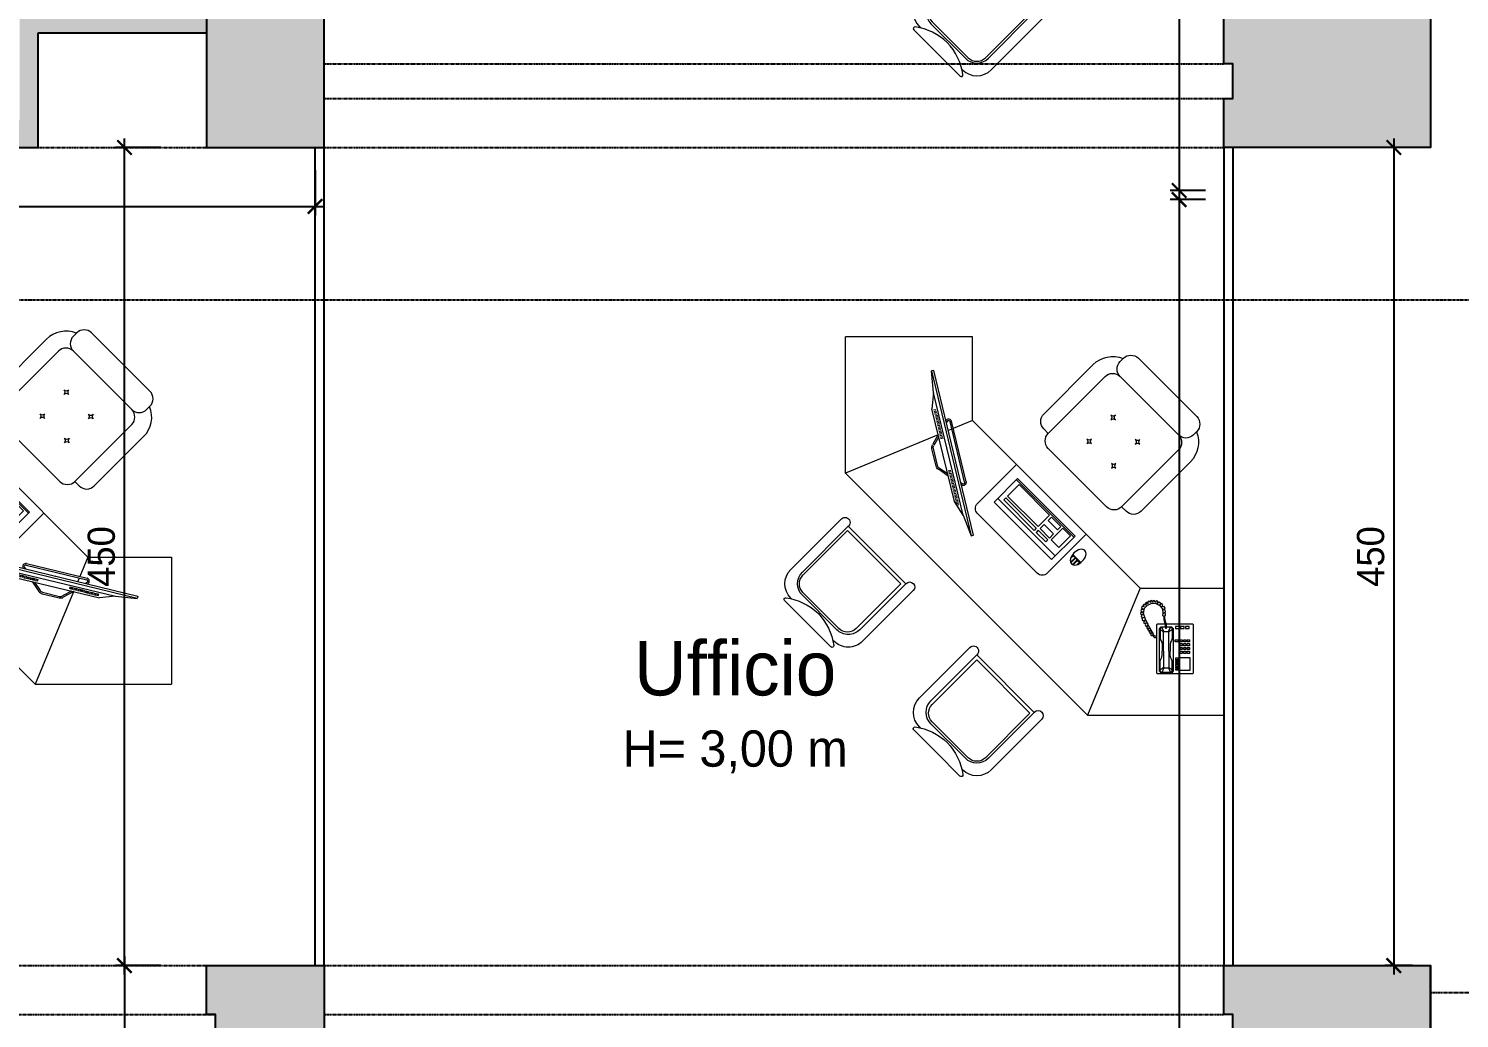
# Model space of a CAD drawing. Header units: millimetres. Extents: x 515 to 43442, y -1882 to 9936.
# Drawn here: x 16131 to 16920, y 8072 to 8617 of the extents above; entities that cross this region are included whole.
import ezdxf

# ---------------------------------------------------------------- set-up
doc = ezdxf.new("R2010")
doc.units = ezdxf.units.MM
doc.linetypes.add('35', pattern=[1.5, 0.5, -0.25, 0.5, -0.25])
doc.linetypes.add('DASHDOT2', pattern=[0.5, 0.25, -0.125, 0, -0.125])
doc.layers.get('Defpoints').update_dxf_attribs({"color": 31})
doc.layers.add('_NOTE', color=12, linetype='Continuous', lineweight=20, true_color=0xbd0000)
doc.layers.add('CAMP sez', color=7, linetype='Continuous', lineweight=15, true_color=0xbdbdbd)
doc.layers.add('ARREDI_LINEE', color=33, linetype='Continuous', lineweight=9)
for name, color, linetype in [('INF', 8, 'Continuous'), ('Linee di sezione', 7, 'Continuous'), ('Q_100_ESECUTIVO', 3, 'Continuous'), ('SEZ', 170, 'Continuous'), ('Testi', 7, 'Continuous'), ('VOLTE', 8, 'Continuous')]:
    doc.layers.add(name, color=color, linetype=linetype)
doc.styles.add('T_ESE_q100', font='bahnschrift.ttf', dxfattribs={"height": 15})
doc.dimstyles.new('ESE_q100', dxfattribs={"dimscale": 0, "dimtxt": 15, "dimasz": 8, "dimexe": 5, "dimexo": 10, "dimgap": 5, "dimtad": 1, "dimdec": 0, "dimrnd": 0.5, "dimzin": 0, "dimdsep": 46, "dimtxsty": 'T_ESE_q100', "dimblk": 'ARCHTICK', "dimcen": 0.09, "dimdle": 5, "dimadec": 0, "dimazin": 0, "dimtfac": 1, "dimtdec": 0, "dimtofl": 0, "dimtmove": 2, "dimatfit": 3, "dimldrblk": 'ARCHTICK', "dimfxl": 20, "dimfxlon": 1, "dimtolj": 1, "dimtzin": 0, "dimarcsym": 0})

# ---------------------------------------------------------------- blocks, each defined once
blk = doc.blocks.new('scrivania esa')
at = {"layer": 'ARREDI_LINEE', "lineweight": -2, "transparency": 33554687}
for p, q in [((5093.71, 28406.69), (5139.21, 28406.69)), ((5087.88, 28398.26), (5087.88, 28400.86)), ((5145.05, 28398.26), (5145.05, 28400.86)), ((5078.55, 28348.06), (5078.55, 28386.59)), ((5087.88, 28342.23), (5087.88, 28386.59)), ((5093.71, 28392.43), (5139.21, 28392.43)), ((5145.05, 28342.23), (5145.05, 28386.59)), ((5154.38, 28348.06), (5154.38, 28386.59)), ((5016.36, 28350.39), (4966.86, 28300.9)), ((5048.96, 28317.79), (5016.36, 28350.39)), ((5179.63, 28317.79), (5212.24, 28350.39)), ((5212.24, 28350.39), (5261.74, 28300.9)), ((5087.88, 28342.23), (5084.38, 28342.23)), ((5145.05, 28342.23), (5148.55, 28342.23)), ((5093.71, 28336.39), (5139.21, 28336.39)), ((5014.02, 28324.25), (4995.12, 28305.34)), ((5014.57, 28324.25), (5014.02, 28324.25)), ((5024.84, 28313.98), (5014.57, 28324.25)), ((5020.33, 28314.93), (5003.75, 28298.35)), ((5008.13, 28315.34), (5007.31, 28314.52)), ((5007.31, 28314.52), (5008.13, 28313.7)), ((5008.95, 28314.52), (5008.13, 28315.34)), ((5008.13, 28313.7), (5008.95, 28314.52)), ((5009.64, 28316.85), (5008.82, 28316.03)), ((5008.82, 28316.03), (5009.64, 28315.21)), ((5010.46, 28316.03), (5009.64, 28316.85)), ((5009.64, 28315.21), (5010.46, 28316.03)), ((5011.01, 28315.48), (5010.19, 28314.66)), ((5010.19, 28314.66), (5011.01, 28313.84)), ((5011.83, 28314.66), (5011.01, 28315.48)), ((5011.01, 28313.84), (5011.83, 28314.66)), ((5014.16, 28321.1), (5014.98, 28321.92)), ((5015.53, 28319.73), (5014.16, 28321.1)), ((5014.98, 28321.92), (5016.35, 28320.55)), ((5016.35, 28320.55), (5015.53, 28319.73)), ((5016.08, 28319.18), (5016.9, 28320)), ((5017.45, 28317.81), (5016.08, 28319.18)), ((5020.46, 28314.25), (5016.76, 28310.55)), ((5016.9, 28320), (5018.27, 28318.63)), ((5018.27, 28318.63), (5017.45, 28317.81)), ((5018, 28317.26), (5018.82, 28318.08)), ((5019.37, 28315.89), (5018, 28317.26)), ((5018.82, 28318.08), (5020.19, 28316.71)), ((5020.19, 28316.71), (5019.37, 28315.89)), ((5048.96, 28317.79), (5019.97, 28247.79)), ((5021.7, 28314.93), (5020.33, 28314.93)), ((5021.15, 28314.66), (5020.46, 28314.25)), ((5020.46, 28314.25), (5020.46, 28311.78)), ((5020.87, 28311.92), (5021.97, 28314.38)), ((5021.97, 28314.38), (5021.15, 28314.66)), ((5023.62, 28313.01), (5021.7, 28314.93)), ((5021.97, 28314.38), (5023.48, 28312.87)), ((5024.27, 28313.63), (5025.99, 28314.68)), ((5027.37, 28314.74), (5025.74, 28313.77)), ((5025.99, 28314.68), (5027.62, 28315.65)), ((5028.12, 28315.32), (5027.37, 28314.74)), ((5027.62, 28315.65), (5028.32, 28316.4)), ((5028.82, 28316.07), (5028.12, 28315.32)), ((5028.32, 28316.4), (5028.57, 28316.49)), ((5028.57, 28317.1), (5029.18, 28317.82)), ((5028.57, 28316.49), (5028.57, 28317.1)), ((5029.68, 28315.93), (5028.82, 28316.07)), ((5029.18, 28317.82), (5030.12, 28317.15)), ((5030.2, 28316.68), (5029.68, 28315.93)), ((5029.82, 28318.4), (5030.62, 28319.09)), ((5030.12, 28317.15), (5029.82, 28318.4)), ((5032.09, 28318.29), (5030.2, 28316.68)), ((5030.62, 28319.09), (5031.59, 28318.29)), ((5031.43, 28319.68), (5032.42, 28319.95)), ((5031.59, 28318.29), (5031.43, 28319.68)), ((5034.48, 28318.57), (5032.09, 28318.29)), ((5032.42, 28319.95), (5033.09, 28318.96)), ((5033.09, 28318.96), (5033.48, 28320.12)), ((5033.48, 28320.12), (5034.39, 28320.21)), ((5034.39, 28320.21), (5034.56, 28319.1)), ((5036.72, 28317.88), (5034.48, 28318.57)), ((5034.56, 28319.1), (5035.2, 28319.96)), ((5035.2, 28319.96), (5036.06, 28319.76)), ((5036.06, 28319.76), (5036.17, 28318.54)), ((5036.17, 28318.54), (5037, 28319.54)), ((5038.52, 28316.35), (5036.72, 28317.88)), ((5037, 28319.54), (5037.75, 28319.12)), ((5037.75, 28319.12), (5037.36, 28318.01)), ((5037.36, 28318.01), (5038.44, 28318.43)), ((5038.97, 28318.02), (5038.36, 28317.02)), ((5038.36, 28317.02), (5039.55, 28317.6)), ((5038.44, 28318.43), (5038.97, 28318.02)), ((5039.44, 28314.05), (5038.52, 28316.35)), ((5039.94, 28316.93), (5039.22, 28316.16)), ((5039.22, 28316.16), (5040.41, 28316.07)), ((5039.55, 28317.6), (5039.94, 28316.93)), ((5040.63, 28315.41), (5039.72, 28314.66)), ((5039.72, 28314.66), (5041.02, 28314.8)), ((5040.41, 28316.07), (5040.63, 28315.41)), ((5041.02, 28314.8), (5041.08, 28313.97)), ((5179.63, 28317.79), (5048.96, 28317.79)), ((5090.96, 28317.79), (5090.96, 28287.36)), ((5145.4, 28317.79), (5145.4, 28287.36)), ((5179.63, 28317.79), (5184.05, 28307.13)), ((5205.67, 28313.36), (5215, 28321.01)), ((5002.51, 28310), (4997.45, 28304.93)), ((5006.49, 28306.03), (5002.51, 28310)), ((5005.12, 28312.33), (5004.3, 28311.51)), ((5004.3, 28311.51), (5005.12, 28310.69)), ((5005.94, 28311.51), (5005.12, 28312.33)), ((5005.12, 28310.69), (5005.94, 28311.51)), ((5006.49, 28310.96), (5005.67, 28310.14)), ((5005.67, 28310.14), (5006.49, 28309.31)), ((5006.63, 28313.84), (5005.8, 28313.01)), ((5005.8, 28313.01), (5006.63, 28312.19)), ((5007.31, 28310.14), (5006.49, 28310.96)), ((5006.49, 28309.31), (5007.31, 28310.14)), ((5007.45, 28313.01), (5006.63, 28313.84)), ((5006.63, 28312.19), (5007.45, 28313.01)), ((5007.86, 28309.59), (5007.04, 28308.77)), ((5007.04, 28308.77), (5007.86, 28307.94)), ((5008, 28312.47), (5007.17, 28311.64)), ((5007.17, 28311.64), (5008, 28310.82)), ((5008.68, 28308.77), (5007.86, 28309.59)), ((5007.86, 28307.94), (5008.68, 28308.77)), ((5008.82, 28311.64), (5008, 28312.47)), ((5008, 28310.82), (5008.82, 28311.64)), ((5009.37, 28311.1), (5008.54, 28310.27)), ((5008.54, 28310.27), (5009.37, 28309.45)), ((5009.5, 28313.97), (5008.68, 28313.15)), ((5008.68, 28313.15), (5009.5, 28312.33)), ((5009.09, 28293.01), (5025.53, 28309.45)), ((5010.19, 28310.27), (5009.37, 28311.1)), ((5009.37, 28309.45), (5010.19, 28310.27)), ((5009.37, 28291.09), (5028.27, 28310)), ((5010.32, 28313.15), (5009.5, 28313.97)), ((5009.5, 28312.33), (5010.32, 28313.15)), ((5010.87, 28312.6), (5010.05, 28311.78)), ((5010.05, 28311.78), (5010.87, 28310.96)), ((5011.69, 28311.78), (5010.87, 28312.6)), ((5010.87, 28310.96), (5011.69, 28311.78)), ((5012.38, 28314.11), (5011.56, 28313.29)), ((5011.56, 28313.29), (5012.38, 28312.47)), ((5013.2, 28313.29), (5012.38, 28314.11)), ((5012.38, 28312.47), (5013.2, 28313.29)), ((5015.26, 28307.4), (5012.65, 28304.79)), ((5013.06, 28304.38), (5020.46, 28311.78)), ((5014.02, 28312.47), (5013.2, 28311.64)), ((5013.2, 28311.64), (5014.3, 28310.55)), ((5015.12, 28311.37), (5014.02, 28312.47)), ((5014.3, 28310.55), (5015.12, 28311.37)), ((5015.26, 28302.19), (5022.66, 28309.59)), ((5016.08, 28308.49), (5015.26, 28307.4)), ((5016.35, 28309.59), (5016.08, 28308.49)), ((5016.76, 28310.55), (5016.35, 28309.59)), ((5020.46, 28311.78), (5020.87, 28311.92)), ((5022.79, 28310), (5020.87, 28311.92)), ((5025.12, 28309.59), (5021.42, 28305.89)), ((5022.66, 28309.59), (5022.79, 28310)), ((5025.12, 28309.59), (5022.66, 28309.59)), ((5022.79, 28310), (5025.26, 28311.1)), ((5023.07, 28312.47), (5024.27, 28313.63)), ((5023.48, 28312.06), (5023.07, 28312.47)), ((5024.66, 28313.07), (5023.48, 28312.06)), ((5023.92, 28312.44), (5025.26, 28311.1)), ((5025.67, 28310.96), (5024.07, 28312.56)), ((5025.74, 28313.77), (5024.66, 28313.07)), ((5025.53, 28310.27), (5025.12, 28309.59)), ((5025.26, 28311.1), (5025.53, 28310.27)), ((5028.27, 28310.55), (5025.32, 28313.5)), ((5025.53, 28309.45), (5025.67, 28310.96)), ((5028.27, 28310), (5028.27, 28310.55)), ((5029.65, 28306.03), (5031.37, 28306.59)), ((5031.37, 28306.59), (5031.62, 28306.45)), ((5031.62, 28306.45), (5031.75, 28306.75)), ((5031.75, 28306.75), (5034.25, 28307.47)), ((5033.03, 28306.64), (5032.7, 28305.48)), ((5033.58, 28305.64), (5033.03, 28306.64)), ((5034.25, 28307.47), (5037.77, 28309.17)), ((5034.64, 28307.09), (5034.33, 28305.78)), ((5035.39, 28306.17), (5034.64, 28307.09)), ((5036.47, 28306.75), (5035.39, 28306.17)), ((5035.97, 28307.86), (5036.47, 28306.75)), ((5036.83, 28306.95), (5035.97, 28307.86)), ((5037.66, 28307.39), (5036.83, 28306.95)), ((5037.63, 28308.53), (5037.66, 28307.39)), ((5038.38, 28307.78), (5037.63, 28308.53)), ((5037.77, 28309.17), (5039.47, 28311.64)), ((5039.22, 28308.34), (5038.38, 28307.78)), ((5038.61, 28309.44), (5039.22, 28308.34)), ((5039.74, 28309.14), (5038.61, 28309.44)), ((5040.71, 28310.72), (5039.3, 28310.64)), ((5039.3, 28310.64), (5040.19, 28309.81)), ((5039.47, 28311.64), (5039.44, 28314.05)), ((5040.19, 28309.81), (5039.74, 28309.14)), ((5041.08, 28313.97), (5039.99, 28313.55)), ((5039.99, 28313.55), (5041.1, 28313.11)), ((5041.13, 28312.41), (5039.99, 28312.05)), ((5039.99, 28312.05), (5041.05, 28311.5)), ((5041.05, 28311.5), (5040.71, 28310.72)), ((5041.1, 28313.11), (5041.13, 28312.41)), ((5094.62, 28294.39), (5094.62, 28312.66)), ((5094.62, 28312.66), (5139.37, 28312.66)), ((5094.62, 28311.85), (5139.37, 28311.85)), ((5096.47, 28310.88), (5096.47, 28301.97)), ((5102.45, 28310.88), (5096.47, 28310.88)), ((5102.45, 28310.88), (5102.45, 28301.97)), ((5103.79, 28310.88), (5111.22, 28310.88)), ((5103.79, 28310.88), (5103.79, 28308.25)), ((5111.22, 28308.25), (5103.79, 28308.25)), ((5111.22, 28310.88), (5111.22, 28308.25)), ((5112.77, 28310.88), (5112.77, 28301.97)), ((5112.77, 28310.88), (5136.49, 28310.88)), ((5136.49, 28310.88), (5136.49, 28301.97)), ((5139.37, 28312.66), (5139.37, 28294.39)), ((5146.34, 28277.11), (5205.67, 28313.36)), ((5155.08, 28279.04), (5199.96, 28306.46)), ((5158.26, 28291.37), (5187.54, 28309.26)), ((5158.69, 28290.67), (5187.97, 28308.56)), ((5184.37, 28306.36), (5185.19, 28304.35)), ((5189.24, 28307.59), (5188.97, 28306.66)), ((5190.03, 28307.36), (5190.02, 28307.3)), ((5196, 28306.43), (5196.69, 28305.3)), ((5196.69, 28306.85), (5197.38, 28305.72)), ((5197.38, 28307.27), (5198.07, 28306.14)), ((5198.07, 28307.69), (5198.76, 28306.56)), ((5205.67, 28313.36), (5199.96, 28306.46)), ((5019.97, 28247.79), (4966.86, 28300.9)), ((4995.12, 28305.34), (4995.12, 28304.79)), ((4995.12, 28304.79), (5008.82, 28291.09)), ((4997.45, 28304.93), (5001.42, 28300.96)), ((5001.42, 28300.96), (5006.49, 28306.03)), ((5002.1, 28300.82), (5002.51, 28301.23)), ((5003.2, 28299.72), (5002.1, 28300.82)), ((5002.51, 28301.23), (5003.61, 28300.14)), ((5002.93, 28301.64), (5003.34, 28302.05)), ((5004.02, 28300.55), (5002.93, 28301.64)), ((5003.61, 28300.14), (5003.2, 28299.72)), ((5003.34, 28302.05), (5004.43, 28300.96)), ((5003.75, 28302.46), (5004.16, 28302.88)), ((5004.84, 28301.37), (5003.75, 28302.46)), ((5004.43, 28300.96), (5004.02, 28300.55)), ((5004.16, 28302.88), (5005.26, 28301.78)), ((5004.43, 28298.22), (5008.13, 28301.92)), ((5004.57, 28303.29), (5004.98, 28303.7)), ((5005.67, 28302.19), (5004.57, 28303.29)), ((5005.26, 28301.78), (5004.84, 28301.37)), ((5004.98, 28303.7), (5006.08, 28302.6)), ((5005.39, 28304.11), (5005.8, 28304.52)), ((5006.49, 28303.01), (5005.39, 28304.11)), ((5006.08, 28302.6), (5005.67, 28302.19)), ((5005.8, 28304.52), (5006.9, 28303.42)), ((5006.21, 28304.93), (5006.63, 28305.34)), ((5007.31, 28303.83), (5006.21, 28304.93)), ((5006.9, 28303.42), (5006.49, 28303.01)), ((5006.63, 28305.34), (5007.72, 28304.25)), ((5013.06, 28304.38), (5006.9, 28298.22)), ((5007.72, 28304.25), (5007.31, 28303.83)), ((5008.13, 28301.92), (5009.09, 28302.33)), ((5009.09, 28302.33), (5010.19, 28302.6)), ((5015.26, 28302.19), (5009.09, 28296.02)), ((5010.19, 28302.6), (5011.28, 28303.42)), ((5011.28, 28303.42), (5012.65, 28304.79)), ((5013.2, 28298.22), (5013.48, 28299.31)), ((5013.48, 28299.31), (5014.3, 28300.41)), ((5014.3, 28300.41), (5015.67, 28301.78)), ((5018.27, 28304.38), (5015.67, 28301.78)), ((5019.37, 28305.2), (5018.27, 28304.38)), ((5020.46, 28305.48), (5019.37, 28305.2)), ((5021.42, 28305.89), (5020.46, 28305.48)), ((5024.04, 28304.25), (5023.2, 28304.93)), ((5023.61, 28305.34), (5024.24, 28304.95)), ((5024.57, 28304.12), (5024.04, 28304.25)), ((5024.24, 28304.95), (5024.76, 28304.86)), ((5025.48, 28304.25), (5024.57, 28304.12)), ((5024.76, 28304.86), (5025.37, 28304.75)), ((5025.37, 28304.75), (5025.71, 28304.75)), ((5026.01, 28303.78), (5025.48, 28304.25)), ((5025.71, 28304.75), (5025.98, 28304.48)), ((5025.93, 28305.09), (5027.26, 28305.42)), ((5025.98, 28304.48), (5025.93, 28305.09)), ((5026.4, 28303.56), (5026.01, 28303.78)), ((5026.82, 28303.76), (5026.4, 28303.56)), ((5027.09, 28304.92), (5026.82, 28303.76)), ((5027.59, 28303.98), (5027.09, 28304.92)), ((5027.26, 28305.42), (5029.65, 28306.03)), ((5028.23, 28304.17), (5027.59, 28303.98)), ((5028.59, 28305.42), (5028.23, 28304.17)), ((5029.15, 28304.37), (5028.59, 28305.42)), ((5029.81, 28304.59), (5029.15, 28304.37)), ((5029.87, 28305.81), (5029.81, 28304.59)), ((5030.28, 28304.73), (5029.87, 28305.81)), ((5031.17, 28305.06), (5030.28, 28304.73)), ((5031.31, 28306.2), (5031.17, 28305.06)), ((5031.81, 28305.2), (5031.31, 28306.2)), ((5032.7, 28305.48), (5031.81, 28305.2)), ((5034.33, 28305.78), (5033.58, 28305.64)), ((5088.37, 28304.65), (5081.99, 28304.65)), ((5082.71, 28304.22), (5082.71, 28302.27)), ((5084.13, 28304.22), (5082.71, 28304.22)), ((5084.13, 28300.72), (5084.13, 28304.22)), ((5084.44, 28304.22), (5084.44, 28300.58)), ((5085.86, 28304.22), (5084.44, 28304.22)), ((5085.86, 28300.56), (5085.86, 28304.22)), ((5086.17, 28304.22), (5086.17, 28300.69)), ((5087.59, 28304.22), (5086.17, 28304.22)), ((5087.59, 28302.15), (5087.59, 28304.22)), ((5102.45, 28301.97), (5096.47, 28301.97)), ((5103.79, 28305.19), (5111.22, 28305.19)), ((5103.79, 28305.19), (5103.79, 28301.97)), ((5111.22, 28301.97), (5103.79, 28301.97)), ((5111.22, 28300.57), (5103.79, 28300.57)), ((5103.79, 28300.57), (5103.79, 28298.96)), ((5111.22, 28298.96), (5103.79, 28298.96)), ((5111.22, 28305.19), (5111.22, 28301.97)), ((5111.22, 28300.57), (5111.22, 28298.96)), ((5136.49, 28301.97), (5112.77, 28301.97)), ((5112.77, 28300.57), (5112.77, 28298.96)), ((5136.49, 28300.57), (5112.77, 28300.57)), ((5136.49, 28298.96), (5112.77, 28298.96)), ((5136.49, 28300.57), (5136.49, 28298.96)), ((5184.28, 28299.27), (5184.97, 28298.13)), ((5184.97, 28299.69), (5185.66, 28298.56)), ((5185.66, 28300.11), (5186.35, 28298.98)), ((5187.56, 28298.89), (5185.72, 28292.6)), ((5186.35, 28300.53), (5187.04, 28299.4)), ((5187.04, 28300.95), (5187.73, 28299.82)), ((5187.52, 28298.75), (5208.63, 28247.79)), ((5187.73, 28301.37), (5188.42, 28300.24)), ((5188.42, 28301.79), (5189.11, 28300.66)), ((5189.11, 28302.22), (5189.8, 28301.08)), ((5189.8, 28302.64), (5190.49, 28301.51)), ((5190.49, 28303.06), (5191.18, 28301.93)), ((5191.18, 28303.48), (5191.87, 28302.35)), ((5191.87, 28303.9), (5192.56, 28302.77)), ((5192.55, 28304.32), (5193.25, 28303.19)), ((5193.24, 28304.74), (5193.94, 28303.61)), ((5193.93, 28305.17), (5194.63, 28304.03)), ((5194.62, 28305.59), (5195.31, 28304.45)), ((5195.31, 28306.01), (5196, 28304.88)), ((5208.63, 28247.79), (5261.74, 28300.9)), ((5003.75, 28298.35), (5003.61, 28297.12)), ((5003.61, 28297.12), (5007.72, 28293.01)), ((5004.02, 28297.53), (5004.43, 28298.22)), ((5004.3, 28296.71), (5004.02, 28297.53)), ((5006.76, 28297.81), (5004.3, 28296.71)), ((5004.3, 28296.71), (5007.58, 28293.42)), ((5004.43, 28298.22), (5006.9, 28298.22)), ((5006.9, 28298.22), (5006.76, 28297.81)), ((5008.68, 28295.89), (5006.76, 28297.81)), ((5008.68, 28295.89), (5007.58, 28293.42)), ((5007.58, 28293.42), (5008.41, 28293.15)), ((5007.72, 28293.01), (5009.09, 28293.01)), ((5008.41, 28293.15), (5009.09, 28293.56)), ((5009.09, 28296.02), (5008.68, 28295.89)), ((5008.82, 28291.09), (5009.37, 28291.09)), ((5009.09, 28293.56), (5012.79, 28297.26)), ((5009.09, 28293.56), (5009.09, 28296.02)), ((5012.79, 28297.26), (5013.2, 28298.22)), ((5139.37, 28297.24), (5094.62, 28297.24)), ((5139.37, 28294.39), (5094.62, 28294.39)), ((5175.68, 28286.49), (5183.94, 28291.53)), ((5176.11, 28285.78), (5184.37, 28290.83)), ((5186.51, 28298.25), (5184.93, 28292.83)), ((5094.85, 28283.47), (5141.51, 28283.47)), ((5157.61, 28282.97), (5158.3, 28281.84)), ((5158.3, 28283.39), (5158.99, 28282.26)), ((5158.82, 28288.28), (5158.87, 28288.27)), ((5158.97, 28289.09), (5159.92, 28288.91)), ((5158.99, 28283.81), (5159.68, 28282.68)), ((5159.68, 28284.23), (5160.37, 28283.1)), ((5160.37, 28284.65), (5161.06, 28283.52)), ((5161.06, 28285.07), (5161.75, 28283.94)), ((5161.74, 28285.5), (5162.44, 28284.36)), ((5162.43, 28285.92), (5163.13, 28284.78)), ((5163.12, 28286.34), (5163.82, 28285.21)), ((5163.81, 28286.76), (5164.51, 28285.63)), ((5164.5, 28287.18), (5165.19, 28286.05)), ((5165.19, 28287.6), (5165.88, 28286.47)), ((5165.88, 28288.02), (5166.57, 28286.89)), ((5166.57, 28288.44), (5167.26, 28287.31)), ((5167.26, 28288.87), (5167.95, 28287.73)), ((5167.48, 28286.62), (5173.92, 28285.39)), ((5167.95, 28289.29), (5168.64, 28288.16)), ((5168.53, 28287.26), (5174.07, 28286.2)), ((5168.64, 28289.71), (5169.33, 28288.58)), ((5146.34, 28277.11), (5135.27, 28272.29)), ((5146.34, 28277.11), (5155.08, 28279.04)), ((5152.09, 28279.6), (5152.78, 28278.47)), ((5152.78, 28280.02), (5153.47, 28278.89)), ((5153.47, 28280.44), (5154.16, 28279.31)), ((5154.16, 28280.86), (5154.85, 28279.73)), ((5154.85, 28281.28), (5155.54, 28280.15)), ((5155.54, 28281.7), (5156.23, 28280.57)), ((5156.23, 28282.13), (5156.92, 28280.99)), ((5156.92, 28282.55), (5157.61, 28281.41)), ((5208.63, 28247.79), (5019.97, 28247.79)), ((5036.18, 28228.37), (5036.18, 28188.88)), ((5041.78, 28228.08), (5041.78, 28228.64)), ((5041.78, 28228.08), (5041.78, 28192.24)), ((5086.58, 28228.07), (5041.78, 28228.08)), ((5041.8, 28227.99), (5041.8, 28228.31)), ((5086.56, 28227.99), (5086.56, 28228.31)), ((5086.58, 28192.23), (5086.58, 28228.07)), ((5092.18, 28188.87), (5092.18, 28228.31)), ((5136.42, 28188.87), (5136.41, 28228.31)), ((5142.01, 28228.07), (5186.81, 28228.08)), ((5142.02, 28192.23), (5142.01, 28228.07)), ((5142.04, 28227.99), (5142.03, 28228.31)), ((5186.79, 28227.99), (5186.79, 28228.31)), ((5186.81, 28228.08), (5186.81, 28228.64)), ((5186.81, 28228.08), (5186.82, 28192.24)), ((5192.41, 28228.37), (5192.42, 28188.88)), ((5043.17, 28226.11), (5043.16, 28191.3)), ((5084.71, 28226.11), (5043.17, 28226.11)), ((5084.7, 28191.29), (5084.71, 28226.11)), ((5143.89, 28191.29), (5143.89, 28226.11)), ((5143.89, 28226.11), (5185.43, 28226.11)), ((5185.43, 28226.11), (5185.43, 28191.3)), ((5049.88, 28184.58), (5077.98, 28184.57)), ((5050.74, 28183.28), (5077.62, 28183.28)), ((5178.71, 28184.58), (5150.61, 28184.57)), ((5177.86, 28183.28), (5150.98, 28183.28)), ((5045.91, 28174.26), (5063.94, 28174.26)), ((5047.38, 28177.68), (5047.89, 28177.68)), ((5081.96, 28174.26), (5063.94, 28174.26)), ((5079.99, 28177.67), (5080.98, 28177.67)), ((5146.63, 28174.26), (5164.66, 28174.26)), ((5148.61, 28177.67), (5147.62, 28177.67)), ((5182.69, 28174.26), (5164.66, 28174.26)), ((5181.22, 28177.68), (5180.71, 28177.68))]:
    blk.add_line(p, q, dxfattribs=at)
blk.add_lwpolyline([(5134.58, 28273.43), (5214.31, 28322.15), (5215, 28321.01), (5135.27, 28272.29)], close=True, dxfattribs=at)
for centre, radius, start, end in [((5093.71, 28400.86), 5.83, 90, 180), ((5139.21, 28400.86), 5.83, 0, 90), ((5093.71, 28386.59), 15.17, 112.61986, 180), ((5093.71, 28398.26), 5.83, 180, 270), ((5139.21, 28398.26), 5.83, 270, 0), ((5139.21, 28386.59), 15.17, 0, 67.38014), ((5093.71, 28386.59), 5.83, 90, 180), ((5139.21, 28386.59), 5.83, 0, 90), ((5105.19, 28375.5), 1.75, 270, 0), ((5105.19, 28372), 1.75, 0, 90), ((5108.69, 28375.5), 1.75, 180, 270), ((5108.69, 28372), 1.75, 90, 180), ((5124.24, 28375.5), 1.75, 270, 0), ((5124.24, 28372), 1.75, 0, 90), ((5127.74, 28375.5), 1.75, 180, 270), ((5127.74, 28372), 1.75, 90, 180), ((5105.19, 28356.82), 1.75, 270, 0), ((5105.19, 28353.32), 1.75, 0, 90), ((5108.69, 28356.82), 1.75, 180, 270), ((5108.69, 28353.32), 1.75, 90, 180), ((5124.24, 28356.82), 1.75, 270, 0), ((5124.24, 28353.32), 1.75, 0, 90), ((5127.74, 28356.82), 1.75, 180, 270), ((5127.74, 28353.32), 1.75, 90, 180), ((5084.38, 28348.06), 5.83, 180, 270), ((5148.55, 28348.06), 5.83, 270, 0), ((5093.71, 28342.23), 5.83, 180, 270), ((5139.21, 28342.23), 5.83, 270, 0), ((5188.42, 28307.83), 1.68, 343.70756, 121.4279), ((5188.42, 28307.83), 0.859, 343.70756, 121.4279), ((5159.14, 28289.93), 1.68, 121.4279, 259.14825), ((5159.14, 28289.93), 0.859, 121.4279, 259.14825), ((5182.76, 28293.46), 2.26, 301.4279, 343.70756), ((5182.76, 28293.46), 3.09, 301.4279, 343.70756), ((5094.85, 28287.36), 3.89, 180, 270), ((5141.51, 28287.36), 3.89, 270, 0), ((5174.5, 28288.42), 3.09, 259.14825, 301.4279), ((5174.5, 28288.42), 2.26, 259.14825, 301.4279), ((5038.99, 28228.31), 2.81, 0.00625, 180.00625), ((5089.37, 28228.31), 2.81, 359.99375, 179.99375), ((5139.22, 28228.31), 2.81, 0.00625, 180.00625), ((5189.6, 28228.31), 2.81, 359.99375, 179.99375), ((5047.38, 28188.88), 11.2, 179.99375, 269.99375), ((5050.74, 28192.24), 8.96, 179.99375, 269.99375), ((5049.88, 28191.3), 6.72, 179.99375, 269.99375), ((5077.62, 28192.24), 8.96, 269.99375, 359.99375), ((5077.98, 28191.29), 6.72, 269.99375, 359.99375), ((5080.98, 28188.87), 11.2, 269.99375, 359.99375), ((5147.62, 28188.87), 11.2, 180.00625, 270.00625), ((5150.98, 28192.24), 8.96, 180.00625, 270.00625), ((5150.61, 28191.29), 6.72, 180.00625, 270.00625), ((5177.86, 28192.24), 8.96, 270.00625, 0.00625), ((5178.71, 28191.3), 6.72, 270.00625, 0.00625), ((5181.22, 28188.88), 11.2, 270.00625, 0.00625), ((5064.98, 28149.16), 33.25, 91.79833, 126.19244), ((5062.89, 28149.16), 33.25, 53.80756, 88.20167), ((5165.7, 28149.16), 33.25, 91.79833, 126.19244), ((5163.62, 28149.16), 33.25, 53.80756, 88.20167), ((5045.91, 28175.22), 0.956, 126.19244, 270.00625), ((5081.96, 28175.22), 0.956, 269.99375, 53.80756), ((5146.63, 28175.22), 0.956, 126.19244, 270.00625), ((5182.69, 28175.22), 0.956, 269.99375, 53.80756)]:
    blk.add_arc(centre, radius, start, end, dxfattribs=at)
blk.add_ellipse((5085.18, 28305.66), major_axis=(0, 5.22), ratio=0.623418, dxfattribs=at)
blk = doc.blocks.new('_ArchTick')
at = {"color": 0, "linetype": 'ByBlock', "const_width": 0.15}
blk.add_lwpolyline([(-0.5, -0.5), (0.5, 0.5)], dxfattribs=at)
blk = doc.blocks.new('*D181')
at = {"layer": 'Defpoints', "color": 0, "transparency": 16777216}
for p in [(16183.42, 8551.65), (16288.59, 8551.65), (16288.59, 8100.65)]:
    blk.add_point(p, dxfattribs=at)
at = {"layer": 'Q_100_ESECUTIVO', "color": 0, "lineweight": -2, "transparency": 16777216}
for p, q in [((16183.42, 8095.65), (16183.42, 8556.65)), ((16203.42, 8551.65), (16178.42, 8551.65)), ((16203.42, 8100.65), (16178.42, 8100.65))]:
    blk.add_line(p, q, dxfattribs=at)
at = {"layer": 'Q_100_ESECUTIVO', "color": 0, "lineweight": -2, "transparency": 16777216, "xscale": 8, "yscale": 8, "zscale": 8}
for p, rotation in [((16183.42, 8551.65), 90), ((16183.42, 8100.65), 270)]:
    blk.add_blockref('_ArchTick', p, dxfattribs=dict(at, rotation=rotation))
at = {"layer": 'Q_100_ESECUTIVO', "color": 0, "transparency": 16777216, "insert": (16170.75, 8326.15), "char_height": 15, "attachment_point": 5, "rotation": 90, "style": 'T_ESE_q100'}
blk.add_mtext('\\A1;450', dxfattribs=at)
blk = doc.blocks.new('*D182')
at = {"layer": 'Defpoints', "color": 0, "transparency": 16777216}
for p in [(15679.59, 8551.65), (16288.59, 8551.65), (16288.59, 8519.18)]:
    blk.add_point(p, dxfattribs=at)
at = {"layer": 'Q_100_ESECUTIVO', "color": 0, "lineweight": -2, "transparency": 16777216}
for p, q in [((15679.59, 8539.18), (15679.59, 8514.18)), ((16288.59, 8539.18), (16288.59, 8514.18)), ((15674.59, 8519.18), (16293.59, 8519.18))]:
    blk.add_line(p, q, dxfattribs=at)
at = {"layer": 'Q_100_ESECUTIVO', "color": 0, "lineweight": -2, "transparency": 16777216, "xscale": 8, "yscale": 8, "zscale": 8, "rotation": 180}
blk.add_blockref('_ArchTick', (15679.59, 8519.18), dxfattribs=at)
at = {"layer": 'Q_100_ESECUTIVO', "color": 0, "lineweight": -2, "transparency": 16777216, "xscale": 8, "yscale": 8, "zscale": 8}
blk.add_blockref('_ArchTick', (16288.59, 8519.18), dxfattribs=at)
at = {"layer": 'Q_100_ESECUTIVO', "color": 0, "transparency": 16777216, "insert": (15984.09, 8531.85), "char_height": 15, "attachment_point": 5, "style": 'T_ESE_q100'}
blk.add_mtext('\\A1;610', dxfattribs=at)
blk = doc.blocks.new('*D162')
at = {"layer": 'Defpoints', "color": 0, "transparency": 16777216}
for p in [(16228.59, 8100.65), (16183.42, 6984.65), (16228.59, 6984.65)]:
    blk.add_point(p, dxfattribs=at)
at = {"layer": 'Q_100_ESECUTIVO', "color": 0, "lineweight": -2, "transparency": 16777216}
for p, q in [((16183.42, 8105.65), (16183.42, 6979.65)), ((16203.42, 8100.65), (16178.42, 8100.65)), ((16203.42, 6984.65), (16178.42, 6984.65))]:
    blk.add_line(p, q, dxfattribs=at)
at = {"layer": 'Q_100_ESECUTIVO', "color": 0, "lineweight": -2, "transparency": 16777216, "xscale": 8, "yscale": 8, "zscale": 8}
for p, rotation in [((16183.42, 8100.65), 90), ((16183.42, 6984.65), 270)]:
    blk.add_blockref('_ArchTick', p, dxfattribs=dict(at, rotation=rotation))
at = {"layer": 'Q_100_ESECUTIVO', "color": 0, "transparency": 16777216, "insert": (16170.85, 7542.65), "char_height": 15, "attachment_point": 5, "rotation": 90, "style": 'T_ESE_q100'}
blk.add_mtext('\\A1;1115', dxfattribs=at)
blk = doc.blocks.new('*D163')
at = {"layer": 'Defpoints', "color": 0, "transparency": 16777216}
for p in [(16789.59, 8917.65), (16764.95, 8527.92), (16789.59, 8527.92)]:
    blk.add_point(p, dxfattribs=at)
at = {"layer": 'Q_100_ESECUTIVO', "color": 0, "lineweight": -2, "transparency": 16777216}
for p, q in [((16764.95, 8922.65), (16764.95, 8522.92)), ((16779.59, 8917.65), (16759.95, 8917.65)), ((16779.59, 8527.92), (16759.95, 8527.92))]:
    blk.add_line(p, q, dxfattribs=at)
at = {"layer": 'Q_100_ESECUTIVO', "color": 0, "lineweight": -2, "transparency": 16777216, "xscale": 8, "yscale": 8, "zscale": 8}
for p, rotation in [((16764.95, 8917.65), 90), ((16764.95, 8527.92), 270)]:
    blk.add_blockref('_ArchTick', p, dxfattribs=dict(at, rotation=rotation))
at = {"layer": 'Q_100_ESECUTIVO', "color": 0, "transparency": 16777216, "insert": (16752.28, 8722.79), "char_height": 15, "attachment_point": 5, "rotation": 90, "style": 'T_ESE_q100'}
blk.add_mtext('\\A1;390', dxfattribs=at)
blk = doc.blocks.new('*D164')
at = {"layer": 'Defpoints', "color": 0, "transparency": 16777216}
for p in [(16789.59, 8522.92), (16764.95, 6994.65), (16789.59, 6994.65)]:
    blk.add_point(p, dxfattribs=at)
at = {"layer": 'Q_100_ESECUTIVO', "color": 0, "lineweight": -2, "transparency": 16777216}
for p, q in [((16779.59, 8522.92), (16759.95, 8522.92)), ((16764.95, 8527.92), (16764.95, 6989.65)), ((16779.59, 6994.65), (16759.95, 6994.65))]:
    blk.add_line(p, q, dxfattribs=at)
at = {"layer": 'Q_100_ESECUTIVO', "color": 0, "lineweight": -2, "transparency": 16777216, "xscale": 8, "yscale": 8, "zscale": 8}
for p, rotation in [((16764.95, 8522.92), 90), ((16764.95, 6994.65), 270)]:
    blk.add_blockref('_ArchTick', p, dxfattribs=dict(at, rotation=rotation))
at = {"layer": 'Q_100_ESECUTIVO', "color": 0, "transparency": 16777216, "insert": (16752.28, 7758.79), "char_height": 15, "attachment_point": 5, "rotation": 90, "style": 'T_ESE_q100'}
blk.add_mtext('\\A1;1530', dxfattribs=at)
blk = doc.blocks.new('*D196')
at = {"layer": 'Defpoints', "color": 0, "transparency": 16777216}
for p in [(16903.59, 8551.65), (16883.31, 8100.65), (16903.59, 8100.65)]:
    blk.add_point(p, dxfattribs=at)
at = {"layer": 'Q_100_ESECUTIVO', "color": 0, "lineweight": -2, "transparency": 16777216}
for p, q in [((16883.31, 8556.65), (16883.31, 8095.65)), ((16893.59, 8551.65), (16878.31, 8551.65)), ((16893.59, 8100.65), (16878.31, 8100.65))]:
    blk.add_line(p, q, dxfattribs=at)
at = {"layer": 'Q_100_ESECUTIVO', "color": 0, "lineweight": -2, "transparency": 16777216, "xscale": 8, "yscale": 8, "zscale": 8}
for p, rotation in [((16883.31, 8551.65), 90), ((16883.31, 8100.65), 270)]:
    blk.add_blockref('_ArchTick', p, dxfattribs=dict(at, rotation=rotation))
at = {"layer": 'Q_100_ESECUTIVO', "color": 0, "transparency": 16777216, "insert": (16870.64, 8326.15), "char_height": 15, "attachment_point": 5, "rotation": 90, "style": 'T_ESE_q100'}
blk.add_mtext('\\A1;450', dxfattribs=at)
blk = doc.blocks.new('*D167')
at = {"layer": 'Defpoints', "color": 0, "transparency": 16777216}
for p in [(20969.5, 8712.24), (16281.35, 5552.3), (16293.59, 5534.29)]:
    blk.add_point(p, dxfattribs=at)
at = {"layer": 'Q_100_ESECUTIVO', "color": 0, "lineweight": -2, "transparency": 16777216}
for p, q in [((20963.88, 8720.51), (20954.45, 8734.38)), ((20961.39, 8733.05), (16277.22, 5549.49)), ((16287.97, 5542.56), (16278.54, 5556.43))]:
    blk.add_line(p, q, dxfattribs=at)
at = {"layer": 'Q_100_ESECUTIVO', "color": 0, "lineweight": -2, "transparency": 16777216, "xscale": 8, "yscale": 8, "zscale": 8}
for p, rotation in [((20957.26, 8730.24), 34.20169827599207), ((16281.35, 5552.3), 214.2016982759921)]:
    blk.add_blockref('_ArchTick', p, dxfattribs=dict(at, rotation=rotation))
at = {"layer": 'Q_100_ESECUTIVO', "color": 0, "transparency": 16777216, "insert": (18612.24, 7151.67), "char_height": 15, "attachment_point": 5, "rotation": 34.2017, "style": 'T_ESE_q100'}
blk.add_mtext('\\A1;5655', dxfattribs=at)

msp = doc.modelspace()

# ---------------------------------------------------------------- hatches: boundary and pattern name
at = {"layer": 'CAMP sez'}
h = msp.add_hatch(color=256, dxfattribs=at)
h.dxf.hatch_style = 1
h.paths.add_polyline_path([(16446.59, 6994.65), (16293.59, 6994.65), (16293.59, 6979.65), (16446.59, 6979.65)], flags=17)
h.paths.add_polyline_path([(16789.59, 6994.65), (16536.59, 6994.65), (16536.59, 6979.65), (16789.59, 6979.65)], flags=17)
h.paths.add_polyline_path([(15701.59, 6338.65), (15674.59, 6338.65), (15674.59, 6318.65), (15701.59, 6318.65)], flags=17)
h.paths.add_polyline_path([(16903.59, 7576.65), (16789.59, 7576.65), (16789.59, 7549.65), (16794.59, 7549.65), (16794.59, 7530.65), (16789.59, 7530.65), (16789.59, 7503.65), (16903.59, 7503.65)], flags=17)
h.paths.add_polyline_path([(15925.09, 9914.65), (15905.09, 9914.65), (15905.09, 9516.65), (15925.09, 9516.65)], flags=17)
h.paths.add_polyline_path([(15945.09, 9516.65), (15885.09, 9516.65), (15885.09, 9496.65), (15945.09, 9496.65)], flags=17)
h.paths.add_polyline_path([(16062.59, 9516.65), (16035.09, 9516.65), (16035.09, 9496.65), (16062.59, 9496.65)], flags=17)
h.paths.add_polyline_path([(15795.09, 9516.65), (15682.59, 9516.65), (15682.59, 9496.65), (15795.09, 9496.65)], flags=17)
h.paths.add_polyline_path([(16208.59, 9181.65), (16062.59, 9181.65), (16062.59, 9165.65), (16181.59, 9165.65), (16181.59, 9072.65), (16234.59, 9072.65), (16234.59, 9083.65), (16208.59, 9083.65)], flags=17)
h.paths.add_polyline_path([(16062.59, 9170.65), (16042.59, 9170.65), (16042.59, 9165.65), (16062.59, 9165.65)], flags=17)
h.paths.add_polyline_path([(17801.59, 8096.65), (17738.59, 8096.65), (17738.59, 8024.65), (17801.59, 8024.65)], flags=17)
h.paths.add_polyline_path([(17801.59, 7050.65), (17738.59, 7050.65), (17738.59, 6951.65), (17801.59, 6989.65)], flags=17)
h.paths.add_polyline_path([(18316.03, 7344.1), (18296.91, 7372.22), (18264.66, 7350.3), (18283.77, 7322.18)], flags=17)
h.paths.add_polyline_path([(18838.3, 7699.06), (18819.19, 7727.18), (18786.93, 7705.26), (18806.05, 7677.14)], flags=17)
h.paths.add_polyline_path([(18845.59, 8096.65), (18782.59, 8096.65), (18782.59, 8024.65), (18845.59, 8024.65)], flags=17)
h.paths.add_polyline_path([(19370.93, 8061.06), (19368.59, 8096.65), (19305.59, 8096.65), (19305.59, 8016.65)], flags=17)
h.paths.add_polyline_path([(19909.85, 8433.37), (19891.86, 8459.84), (19831.48, 8418.81), (19849.47, 8392.34)], flags=17)
h.paths.add_polyline_path([(20162.93, 8605.38), (20144.94, 8631.84), (20113.51, 8610.48), (20131.5, 8584.02)], flags=17)
h.paths.add_polyline_path([(17573.59, 6979.65), (17553.59, 6979.65), (17553.59, 6850.1), (17330.36, 6698.38), (17341.6, 6681.84), (17573.59, 6839.51)], flags=17)
h.paths.add_polyline_path([(17309.35, 6659.92), (17298.01, 6676.6), (16903.59, 6478.04), (16903.59, 6455.65)], flags=17)
h.paths.add_polyline_path([(17322.49, 6709.96), (17290.23, 6688.04), (17309.35, 6659.92), (17341.6, 6681.84)], flags=17)
h.paths.add_polyline_path([(16903.59, 6528.65), (16789.59, 6528.65), (16789.59, 6501.65), (16794.59, 6501.65), (16794.59, 6482.65), (16789.59, 6482.65), (16789.59, 6455.65), (16903.59, 6455.65), (16903.59, 6478.04)], flags=17)
h.paths.add_polyline_path([(16903.59, 7052.65), (16789.59, 7052.65), (16789.59, 7025.65), (16794.59, 7025.65), (16794.59, 7006.65), (16789.59, 7006.65), (16789.59, 6979.65), (16903.59, 6979.65)], flags=17)
h.paths.add_polyline_path([(16293.59, 7052.65), (16228.59, 7052.65), (16228.59, 7025.65), (16233.59, 7025.65), (16233.59, 7006.65), (16228.59, 7006.65), (16228.59, 6979.65), (16293.59, 6979.65)], flags=17)
edge = h.paths.add_edge_path(flags=17)
edge.add_arc((16293.59, 7540.15), 218, 270, 282.45894, ccw=False)
edge.add_line((16293.59, 7322.15), (16293.59, 7305.15))
edge.add_arc((16293.59, 7540.15), 235, 270, 282.45894)
edge.add_line((16344.29, 7310.68), (16340.62, 7327.28))
edge = h.paths.add_edge_path(flags=17)
edge.add_line((16293.59, 7578.65), (16209.49, 7578.65))
edge.add_arc((16293.59, 7540.15), 92.5, 155.40407, 204.59593)
edge.add_line((16209.49, 7501.65), (16293.59, 7501.65))
edge.add_line((16293.59, 7501.65), (16293.59, 7578.65))
edge = h.paths.add_edge_path(flags=17)
edge.add_arc((16293.59, 7540.15), 235, 77.54106, 90)
edge.add_line((16293.59, 7775.15), (16293.59, 7758.15))
edge.add_arc((16293.59, 7540.15), 218, 77.54106, 90, ccw=False)
edge.add_line((16340.62, 7753.02), (16344.29, 7769.62))
h.paths.add_polyline_path([(16293.59, 6528.65), (16228.59, 6528.65), (16228.59, 6501.65), (16233.59, 6501.65), (16233.59, 6482.65), (16228.59, 6482.65), (16228.59, 6455.65), (16293.59, 6455.65)], flags=17)
h.paths.add_polyline_path([(15726.59, 6501.65), (15731.59, 6501.65), (15731.59, 6528.65), (15674.59, 6528.65), (15674.59, 6455.65), (15731.59, 6455.65), (15731.59, 6482.65), (15726.59, 6482.65)], flags=17)
h.paths.add_polyline_path([(16228.59, 6468.65), (15731.59, 6468.65), (15731.59, 6455.65), (16228.59, 6455.65)], flags=17)
h.paths.add_polyline_path([(15726.59, 7025.65), (15731.59, 7025.65), (15731.59, 7052.65), (15674.59, 7052.65), (15674.59, 6979.65), (15731.59, 6979.65), (15731.59, 7006.65), (15726.59, 7006.65)], flags=17)
h.paths.add_polyline_path([(15726.59, 7549.65), (15731.59, 7549.65), (15731.59, 7576.65), (15674.59, 7576.65), (15674.59, 7503.65), (15731.59, 7503.65), (15731.59, 7530.65), (15726.59, 7530.65)], flags=17)
h.paths.add_polyline_path([(15726.59, 8073.65), (15731.59, 8073.65), (15731.59, 8100.65), (15674.59, 8100.65), (15674.59, 8027.65), (15731.59, 8027.65), (15731.59, 8054.65), (15726.59, 8054.65)], flags=17)
h.paths.add_polyline_path([(15731.59, 8578.65), (15726.59, 8578.65), (15726.59, 8597.65), (15731.59, 8597.65), (15731.59, 8624.65), (15674.59, 8624.65), (15674.59, 8551.65), (15731.59, 8551.65)], flags=17)
h.paths.add_polyline_path([(16293.59, 8931.65), (15674.59, 8931.65), (15674.59, 8920.65), (16282.59, 8920.65), (16282.59, 8783.65), (16213.59, 8783.65), (16213.59, 8772.65), (16282.59, 8772.65), (16282.59, 8763.65), (16288.59, 8763.65), (16288.59, 8768.65), (16293.59, 8768.65)], flags=17)
h.paths.add_polyline_path([(16135.59, 8920.65), (16125.59, 8920.65), (16125.59, 8728.65), (16035.59, 8728.65), (16035.59, 8725.65), (16120.59, 8725.65), (16120.59, 8719.65), (16035.59, 8719.65), (16035.59, 8716.65), (16125.59, 8716.65), (16125.59, 8566.65), (15920.59, 8566.65), (15920.59, 8576.65), (15905.59, 8576.65), (15905.59, 8551.65), (16135.59, 8551.65), (16135.59, 8614.65), (16228.59, 8614.65), (16228.59, 8624.65), (16135.59, 8624.65), (16135.59, 8772.65), (16138.59, 8772.65), (16138.59, 8783.65), (16135.59, 8783.65)], flags=17)
h.paths.add_polyline_path([(15920.59, 8920.65), (15905.59, 8920.65), (15905.59, 8666.65), (15910.09, 8666.65), (15910.09, 8751.65), (15916.09, 8751.65), (15916.09, 8666.65), (15920.59, 8666.65), (15920.59, 8716.65), (15945.59, 8716.65), (15945.59, 8728.65), (15920.59, 8728.65)], flags=16)
h.paths.add_polyline_path([(16337.59, 8931.65), (16317.59, 8931.65), (16293.59, 8931.65), (16293.59, 8917.65), (16337.59, 8917.65)], flags=17)
h.paths.add_polyline_path([(16293.59, 8624.65), (16228.59, 8624.65), (16228.59, 8614.65), (16228.59, 8551.65), (16293.59, 8551.65)], flags=17)
h.paths.add_polyline_path([(16293.59, 8683.65), (16288.59, 8683.65), (16288.59, 8688.65), (16282.59, 8688.65), (16282.59, 8624.65), (16293.59, 8624.65)], flags=17)
h.paths.add_polyline_path([(16903.59, 8624.65), (16789.59, 8624.65), (16789.59, 8597.65), (16794.59, 8597.65), (16794.59, 8578.65), (16789.59, 8578.65), (16789.59, 8551.65), (16903.59, 8551.65)], flags=17)
h.paths.add_polyline_path([(16903.59, 8100.65), (16789.59, 8100.65), (16789.59, 8073.65), (16794.59, 8073.65), (16794.59, 8054.65), (16789.59, 8054.65), (16789.59, 8027.65), (16903.59, 8027.65)], flags=17)
h.paths.add_polyline_path([(16293.59, 8100.65), (16228.59, 8100.65), (16228.59, 8073.65), (16233.59, 8073.65), (16233.59, 8054.65), (16228.59, 8054.65), (16228.59, 8027.65), (16293.59, 8027.65)], flags=17)
h.paths.add_polyline_path([(17573.59, 8452.65), (17553.59, 8452.65), (17553.59, 7687.65), (17573.59, 7687.65)], flags=17)
h.paths.add_polyline_path([(17573.59, 7387.65), (17553.59, 7387.65), (17553.59, 6999.65), (16903.59, 6999.65), (16903.59, 6979.65), (17573.59, 6979.65)], flags=17)
h.paths.add_polyline_path([(16268.59, 5469.7), (16131.38, 5375.92), (16131.38, 5333.53), (16300.59, 5449.18), (16300.59, 5496.73), (20988.99, 8683.17), (20999.58, 8667.39), (21024.39, 8684.26), (20994.3, 8729.1), (16293.59, 5534.29), (16293.59, 5880.65), (15701.59, 5880.65), (15701.59, 5968.65), (15669.59, 5968.65), (15669.59, 5856.65), (15674.59, 5856.65), (15674.59, 5824.65), (15557.59, 5824.65), (15570.59, 5820.65), (15669.59, 5820.65), (15669.59, 5774.65), (15732.59, 5774.65), (15732.59, 5854.65), (16230.59, 5854.65), (16230.59, 5806.65), (16268.59, 5806.65), (16268.59, 5556.65), (16131.38, 5556.65), (16131.38, 5517.65), (16268.59, 5517.65)])
h.paths.add_polyline_path([(17553.59, 8947.65), (17573.59, 8947.65), (17573.59, 9108.65), (17553.59, 9108.65)], flags=17)
h.paths.add_polyline_path([(17573.59, 8857.65), (17553.59, 8857.65), (17553.59, 8752.65), (17573.59, 8752.65)], flags=17)
h.paths.add_polyline_path([(15962.59, 9165.65), (15962.59, 9170.65), (15656.59, 9170.65), (15656.59, 9496.65), (15682.59, 9496.65), (15682.59, 9564.65), (15656.59, 9564.65), (15656.59, 9873.65), (15682.59, 9873.65), (15682.59, 9914.65), (16167.59, 9914.65), (16167.59, 9564.65), (16062.59, 9564.65), (16062.59, 9181.65), (16077.59, 9181.65), (16077.59, 9547.65), (16177.59, 9547.65), (16177.59, 9493.65), (16536.59, 9493.65), (16536.59, 9504.65), (16207.59, 9504.65), (16207.59, 9564.65), (16188.59, 9564.65), (16188.59, 9873.65), (16207.59, 9873.65), (16207.59, 9914.65), (16704.59, 9914.65), (16704.59, 9504.65), (16626.59, 9504.65), (16626.59, 9493.65), (16704.59, 9493.65), (16704.59, 9126.65), (16682.59, 9126.65), (16682.59, 9083.65), (16316.59, 9083.65), (16316.59, 9072.65), (16682.59, 9072.65), (16682.59, 9044.65), (16693.59, 9044.65), (16693.59, 9072.65), (17006.59, 9072.65), (17006.59, 8931.65), (16693.59, 8931.65), (16693.59, 8958.65), (16682.59, 8958.65), (16682.59, 8931.65), (16427.59, 8931.65), (16427.59, 8917.65), (17026.59, 8917.65), (17026.59, 9014.65), (17335.59, 9014.65), (17335.59, 9108.65), (17759.59, 9108.65), (17759.59, 9089.65), (17786.59, 9089.65), (17786.59, 9108.65), (18803.59, 9108.65), (18803.59, 9089.65), (18830.59, 9089.65), (18830.59, 9108.65), (19848.59, 9108.65), (19848.59, 9089.65), (19899.59, 9089.65), (19899.59, 9175.65), (19891.59, 9175.65), (19891.59, 9485.65), (19899.59, 9485.65), (19899.59, 9536.65), (20127.59, 9536.65), (20127.59, 9479.65), (20330.57, 9121.65), (20155.59, 9121.65), (20155.59, 9175.65), (20127.59, 9175.65), (20127.59, 9105.65), (20180.57, 9012.68), (20190.12, 9018.13), (20140.25, 9105.65), (20339.64, 9105.65), (20484.84, 8849.55), (20341.64, 8752.23), (20233.69, 8941.67), (20224.14, 8936.23), (20345.43, 8723.37), (20768.89, 9011.17), (20753.49, 9034.11), (20508.93, 8867.89), (20157.59, 9487.56), (20157.59, 9566.65), (19861.59, 9566.65), (19861.59, 9138.65), (17295.59, 9138.65), (17295.59, 9034.65), (17026.59, 9034.65), (17026.59, 9092.65), (16724.59, 9092.65), (16724.59, 9934.65), (15636.59, 9934.65), (15636.59, 9097.65), (15429.59, 9097.65), (15429.59, 8551.65), (15464.59, 8551.65), (15464.59, 9072.65), (15687.59, 9072.65), (15687.59, 9165.65)])
h.paths.add_polyline_path([(15674.59, 6428.65), (15701.59, 6428.65), (15701.59, 6455.65), (15674.59, 6455.65)], flags=17)
h.paths.add_polyline_path([(20806.78, 8954.7), (20831.69, 8971.42), (20739.53, 9108.75), (21135.66, 9381.59), (21071.88, 8758.85), (21004.89, 8713.32), (21024.39, 8684.26), (21104.98, 8739.02), (21171.58, 9442.76), (20698.1, 9116.64)])
h.paths.add_polyline_path([(20994.3, 8729.1), (20969.5, 8712.24), (20994.35, 8729.02)])

# ---------------------------------------------------------------- linework, layer by layer
at = {"layer": 'INF'}
for p, q in [((16288.59, 8100.65), (16288.59, 8551.65)), ((16293.59, 8100.65), (16293.59, 8551.65)), ((16789.59, 8551.65), (16789.59, 8100.65)), ((16794.59, 8551.65), (16794.59, 8100.65))]:
    msp.add_line(p, q, dxfattribs=at)
at = {"layer": 'Linee di sezione', "linetype": 'DASHDOT2'}
msp.add_line((15231.53, 8467.67), (20871.91, 8467.67), dxfattribs=at)
at = {"layer": 'SEZ'}
for p, q in [((16228.59, 8614.65), (16135.59, 8614.65)), ((16135.59, 8614.65), (16135.59, 8551.65)), ((15905.59, 8551.65), (16135.59, 8551.65)), ((16903.59, 8027.65), (16903.59, 8100.65))]:
    msp.add_line(p, q, dxfattribs=at)
msp.add_lwpolyline([(16228.59, 8624.65), (16228.59, 8551.65), (16293.59, 8551.65), (16293.59, 8683.65)], dxfattribs=at)
for points in [[(16789.59, 8551.65), (16789.59, 8578.65), (16794.59, 8578.65), (16794.59, 8597.65), (16789.59, 8597.65), (16789.59, 8624.65), (16903.59, 8624.65), (16903.59, 8551.65)], [(16228.59, 8027.65), (16228.59, 8054.65), (16233.59, 8054.65), (16233.59, 8073.65), (16228.59, 8073.65), (16228.59, 8100.65), (16293.59, 8100.65), (16293.59, 8027.65)], [(16789.59, 8027.65), (16789.59, 8054.65), (16794.59, 8054.65), (16794.59, 8073.65), (16789.59, 8073.65), (16789.59, 8100.65), (16903.59, 8100.65), (16903.59, 8027.65)]]:
    msp.add_lwpolyline(points, close=True, dxfattribs=at)
at = {"layer": 'VOLTE', "linetype": '35', "ltscale": 0.3}
for p, q in [((16293.59, 8597.65), (16789.59, 8597.65)), ((16293.59, 8578.65), (16789.59, 8578.65)), ((16135.59, 8551.65), (16228.59, 8551.65)), ((16293.59, 8551.65), (16789.59, 8551.65)), ((15731.59, 8100.65), (16228.59, 8100.65)), ((16293.59, 8100.65), (16789.59, 8100.65)), ((17285.59, 8085.65), (16903.59, 8085.65)), ((15731.59, 8073.65), (16233.59, 8073.65)), ((16293.59, 8073.65), (16789.59, 8073.65))]:
    msp.add_line(p, q, dxfattribs=at)

# ---------------------------------------------------------------- block references
at = {"layer": '_NOTE'}
for p, rotation in [((-6942.77, -7666.5), 315.000000000072), ((-7523.02, -8035.35), 315.0000000000719), ((32793.25, -15693.51), 45.00000000007192)]:
    msp.add_blockref('scrivania esa', p, dxfattribs=dict(at, rotation=rotation))
at = {"layer": '_NOTE', "xscale": -1, "rotation": 314.9999999999281}
msp.add_blockref('scrivania esa', (289.93, -15285.09), dxfattribs=at)

# ---------------------------------------------------------------- texts
at = {"layer": 'Testi', "attachment_point": 5, "style": 'T_ESE_q100'}
for s, insert, char_height in [('Ufficio', (16520.17, 8264.36), 30), ('H= 3,00 m', (16520.17, 8218.44), 20)]:
    msp.add_mtext(s, dxfattribs=dict(at, insert=insert, char_height=char_height))

# ---------------------------------------------------------------- dimensions: what is measured, and where the dimension line sits
at = {"layer": 'Q_100_ESECUTIVO'}
for base, p1, p2, picture, middle in [((16764.95, 8527.92), (16789.59, 8917.65), (16789.59, 8527.92), '*D163', (16752.28, 8722.79)), ((16183.42, 8551.65), (16288.59, 8100.65), (16288.59, 8551.65), '*D181', (16170.75, 8326.15)), ((16883.31, 8100.65), (16903.59, 8551.65), (16903.59, 8100.65), '*D196', (16870.64, 8326.15)), ((16764.95, 6994.65), (16789.59, 8522.92), (16789.59, 6994.65), '*D164', (16752.28, 7758.79)), ((16183.42, 6984.65), (16228.59, 8100.65), (16228.59, 6984.65), '*D162', (16170.85, 7542.65))]:
    dim = msp.add_linear_dim(base=base, p1=p1, p2=p2, angle=90, dimstyle='ESE_q100', override={"dimscale": 1, "dimrnd": 5}, dxfattribs=at)
    dim.commit()
    dim.dimension.update_dxf_attribs({"geometry": picture, "text_midpoint": middle})
dim = msp.add_aligned_dim(p1=(20969.5, 8712.24), p2=(16293.59, 5534.29), distance=-21.77, dimstyle='ESE_q100', override={"dimscale": 1, "dimrnd": 5}, dxfattribs=at)
dim.commit()
dim.dimension.update_dxf_attribs({"geometry": '*D167', "text_midpoint": (18612.24, 7151.67)})
dim = msp.add_linear_dim(base=(16288.59, 8519.18), p1=(15679.59, 8551.65), p2=(16288.59, 8551.65), dimstyle='ESE_q100', override={"dimscale": 1, "dimrnd": 5}, dxfattribs=at)
dim.commit()
dim.dimension.update_dxf_attribs({"geometry": '*D182', "text_midpoint": (15984.09, 8531.85)})

doc.saveas('drawing.dxf')
